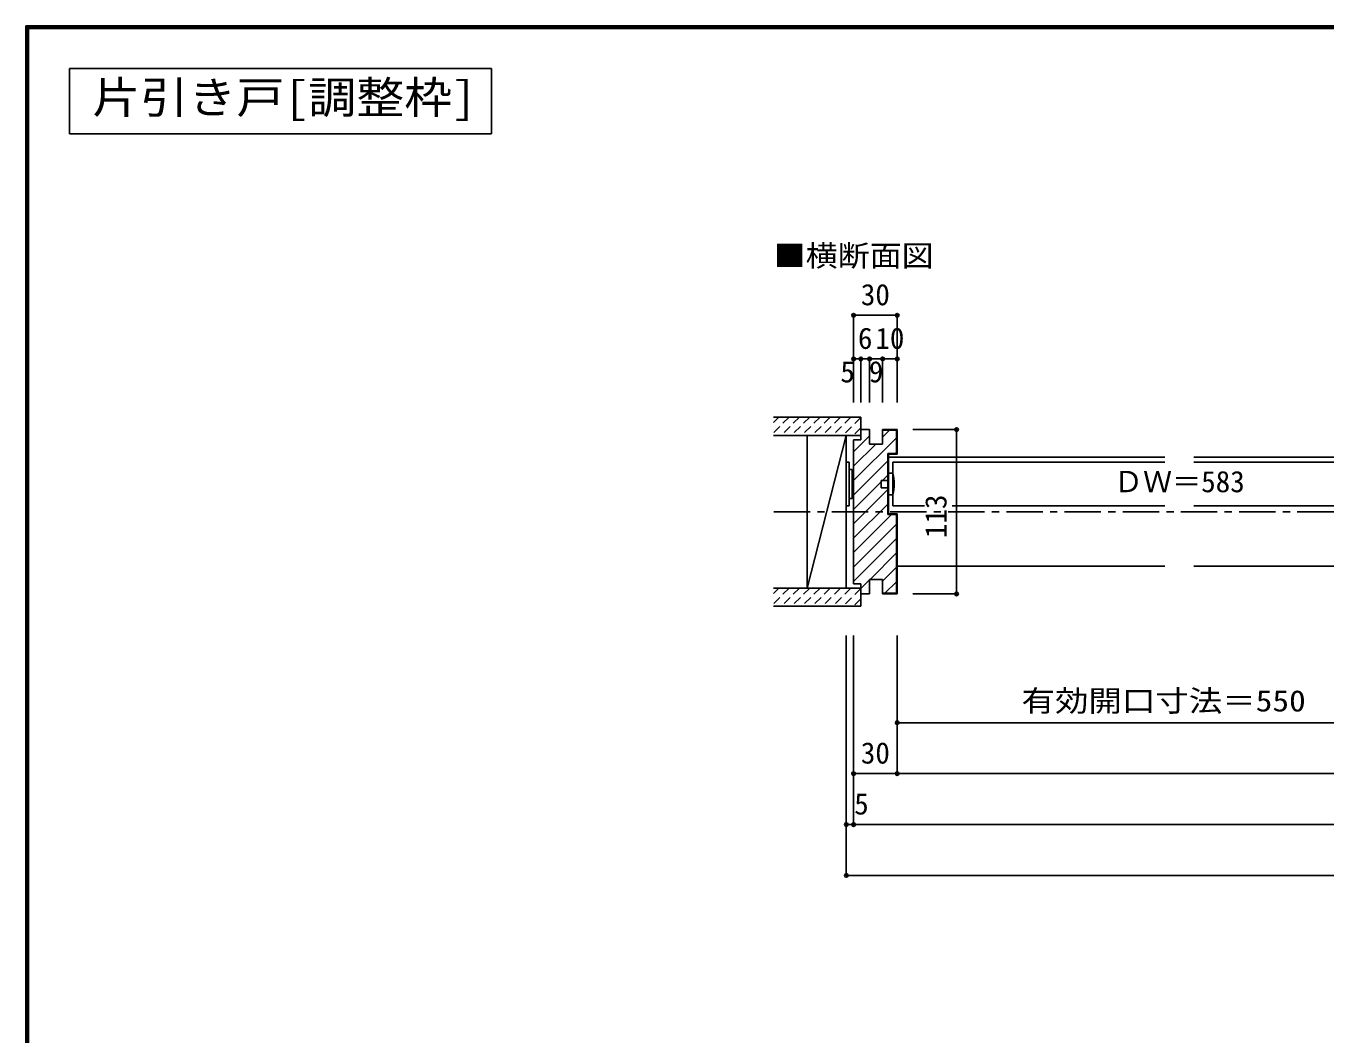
# Model space of a CAD drawing. Units: millimetres at full size, sheet at 1:5; details may follow other scales. Extents: x -973 to 977, y -718 to 696.
# Drawn here: x -973 to -80, y 3 to 696 of the extents above; entities that cross this region are included whole.
import ezdxf
from ezdxf.enums import TextEntityAlignment as Align

# ---------------------------------------------------------------- set-up
doc = ezdxf.new("R2010")
doc.units = ezdxf.units.MM
doc.header["$LTSCALE"] = 5
doc.header["$PDMODE"] = 32
doc.header["$PDSIZE"] = 2.5
doc.linetypes.add('CHAIN1', pattern=[8, 5, -1, 1, -1])
doc.linetypes.add('DASHED1', pattern=[1.8, 1.2, -0.6])
for name, color, linetype in [('0-1_通り芯', 4, 'CHAIN1'), ('0-2_柱', 7, 'Continuous'), ('0-3_仕上げ', 2, 'Continuous'), ('0-4_枠', 3, 'Continuous'), ('0-6_扉', 6, 'Continuous'), ('0-7_金物', 7, 'Continuous'), ('0-A_文字', 7, 'Continuous'), ('0-B_寸法', 7, 'Continuous'), ('0-C_ハッチ', 4, 'DASHED1'), ('F-1_枠', 6, 'Continuous')]:
    doc.layers.add(name, color=color, linetype=linetype)
doc.styles.add('ＭＳ ゴシック', font='')
doc.styles.get('ＭＳ ゴシック').set_extended_font_data('MS Gothic')

msp = doc.modelspace()

# ---------------------------------------------------------------- linework, layer by layer
at = {"layer": '0-1_通り芯'}
msp.add_line((-459.276, 361.994), (462.672, 361.994), dxfattribs=at)
at = {"layer": '0-2_柱'}
for p, q in [((-436.366, 414.494), (-409.366, 414.494)), ((-436.366, 309.494), (-436.366, 414.494)), ((-409.366, 414.494), (-436.366, 309.494)), ((-409.366, 414.494), (-409.366, 309.494)), ((-409.366, 309.494), (-436.366, 309.494))]:
    msp.add_line(p, q, dxfattribs=at)
at = {"layer": '0-3_仕上げ'}
for p, q in [((-459.366, 426.994), (-399.366, 426.994)), ((-399.366, 426.994), (-399.366, 414.494)), ((-459.366, 414.494), (-399.366, 414.494)), ((-459.366, 309.494), (-399.366, 309.494)), ((-399.366, 309.494), (-399.366, 296.994)), ((-459.366, 296.994), (-399.366, 296.994))]:
    msp.add_line(p, q, dxfattribs=at)
at = {"layer": '0-4_枠'}
for p, q in [((-399.366, 411.494), (-404.366, 411.494)), ((-404.366, 411.494), (-404.366, 312.494)), ((-399.366, 411.494), (-399.366, 418.494)), ((-393.366, 418.494), (-399.366, 418.494)), ((-393.366, 408.494), (-393.366, 418.494)), ((-384.366, 408.494), (-384.366, 418.494)), ((-384.366, 418.494), (-374.366, 418.494)), ((-384.366, 417.994), (-374.866, 417.994)), ((-374.866, 417.994), (-374.866, 401.994)), ((-374.366, 418.494), (-374.366, 401.494)), ((-384.366, 408.494), (-393.366, 408.494)), ((-380.866, 401.994), (-374.866, 401.994)), ((-380.866, 401.994), (-380.866, 359.994)), ((-380.366, 401.494), (-374.366, 401.494)), ((-380.366, 401.494), (-380.366, 360.494)), ((-380.866, 359.994), (-374.866, 359.994)), ((-380.366, 360.494), (-374.366, 360.494)), ((-374.866, 305.994), (-374.866, 359.994)), ((-374.366, 305.494), (-374.366, 360.494)), ((-393.366, 315.494), (-393.366, 305.494)), ((-384.366, 315.494), (-393.366, 315.494)), ((-384.366, 315.494), (-384.366, 305.494)), ((-399.366, 312.494), (-404.366, 312.494)), ((-399.366, 312.494), (-399.366, 305.494)), ((-393.366, 305.494), (-399.366, 305.494)), ((-384.366, 305.994), (-374.866, 305.994)), ((-384.366, 305.494), (-374.366, 305.494))]:
    msp.add_line(p, q, dxfattribs=at)
at = {"layer": '0-4_枠', "color": 4}
for p, q in [((-380.366, 399.494), (-190.357, 399.494)), ((-170.357, 399.494), (173.663, 399.494)), ((-374.366, 324.494), (-190.357, 324.494)), ((-170.357, 324.494), (-13.347, 324.494))]:
    msp.add_line(p, q, dxfattribs=at)
at = {"layer": '0-6_扉'}
for p, q in [((-377.366, 365.994), (-377.366, 395.994)), ((-377.366, 395.994), (-190.357, 395.994)), ((-170.357, 395.994), (16.653, 395.994)), ((-377.366, 365.994), (-355.557, 365.994)), ((-336.576, 365.994), (-190.357, 365.994)), ((-170.357, 365.994), (16.653, 365.994))]:
    msp.add_line(p, q, dxfattribs=at)
at = {"layer": '0-7_金物'}
for p, q in [((-409.366, 395.994), (-407.366, 395.994)), ((-409.366, 365.994), (-409.366, 395.994)), ((-407.366, 365.994), (-407.366, 395.994)), ((-407.366, 390.994), (-405.366, 390.994)), ((-405.366, 370.994), (-405.366, 390.994)), ((-405.366, 389.994), (-404.359, 389.994)), ((-385.366, 378.494), (-385.366, 383.494)), ((-385.366, 383.494), (-380.366, 383.494)), ((-380.366, 378.494), (-385.366, 378.494)), ((-407.366, 370.994), (-405.366, 370.994)), ((-405.366, 371.994), (-404.359, 371.994)), ((-380.366, 373.494), (-377.366, 373.494)), ((-409.366, 365.994), (-407.366, 365.994))]:
    msp.add_line(p, q, dxfattribs=at)
msp.add_lwpolyline([(-377.366, 388.494), (-380.366, 388.494), (-380.366, 373.494)], dxfattribs=at)
msp.add_arc((-404.991, 380.994), 28.625, 344.81071, 15.18929, dxfattribs=at)
at = {"layer": '0-A_文字', "color": 3}
for p, q in [((-943.333, 666.667), (-943.333, 621.667)), ((-943.333, 666.667), (-653.333, 666.667)), ((-653.333, 666.667), (-653.333, 621.667)), ((-943.333, 621.667), (-653.333, 621.667))]:
    msp.add_line(p, q, dxfattribs=at)
at = {"layer": '0-B_寸法', "color": 4}
for p, q in [((-404.366, 496.994), (-404.366, 436.994)), ((-404.366, 496.994), (-374.366, 496.994)), ((-374.366, 496.994), (-374.366, 436.994)), ((-404.366, 466.994), (-374.366, 466.994)), ((-399.366, 466.994), (-399.366, 436.994)), ((-393.366, 466.994), (-393.366, 436.994)), ((-384.366, 466.994), (-384.366, 436.994)), ((-333.565, 418.494), (-363.629, 418.494)), ((-333.565, 306.494), (-333.565, 417.494)), ((-333.565, 305.494), (-363.629, 305.494)), ((-409.366, 111.994), (-409.366, 276.994)), ((-404.366, 276.994), (-404.366, 146.994)), ((-374.366, 276.994), (-374.366, 181.994)), ((-374.366, 216.994), (377.672, 216.994)), ((-404.366, 181.994), (407.672, 181.994)), ((-409.366, 146.994), (412.672, 146.994)), ((-409.366, 111.994), (412.672, 111.994))]:
    msp.add_line(p, q, dxfattribs=at)
at = {"layer": '0-B_寸法'}
for p in [(-404.366, 496.994), (-374.366, 496.994), (-404.366, 466.994), (-399.366, 466.994), (-393.366, 466.994), (-384.366, 466.994), (-374.366, 466.994), (-333.565, 418.494), (-333.565, 305.494), (-374.366, 216.994), (-404.366, 181.994), (-374.366, 181.994), (-409.366, 146.994), (-404.366, 146.994), (-409.366, 111.994)]:
    msp.add_point(p, dxfattribs=at)
at = {"layer": '0-C_ハッチ'}
for p, q in [((-455.717, 426.994), (-459.366, 423.344)), ((-448.646, 426.994), (-459.366, 416.273)), ((-441.575, 426.994), (-454.075, 414.494)), ((-434.504, 426.994), (-447.004, 414.494)), ((-427.433, 426.994), (-439.933, 414.494)), ((-420.362, 426.994), (-432.862, 414.494)), ((-413.291, 426.994), (-425.791, 414.494)), ((-406.22, 426.994), (-418.72, 414.494)), ((-399.366, 426.776), (-411.648, 414.494)), ((-399.366, 419.705), (-404.577, 414.494)), ((-455.717, 309.494), (-459.366, 305.844)), ((-448.646, 309.494), (-459.366, 298.773)), ((-441.575, 309.494), (-454.075, 296.994)), ((-434.504, 309.494), (-447.004, 296.994)), ((-427.433, 309.494), (-439.933, 296.994)), ((-420.362, 309.494), (-432.862, 296.994)), ((-413.291, 309.494), (-425.791, 296.994)), ((-406.22, 309.494), (-418.72, 296.994)), ((-399.366, 309.276), (-411.648, 296.994)), ((-399.366, 302.205), (-404.577, 296.994))]:
    msp.add_line(p, q, dxfattribs=at)
at = {"layer": '0-C_ハッチ', "linetype": 'Continuous'}
for p, q in [((-404.366, 403.178), (-393.366, 414.178)), ((-404.366, 383.379), (-374.866, 412.879)), ((-399.366, 418.078), (-398.95, 418.494)), ((-384.366, 413.279), (-379.651, 417.994)), ((-404.366, 393.279), (-389.151, 408.494)), ((-375.852, 401.994), (-374.866, 402.98)), ((-404.366, 373.48), (-380.866, 396.98)), ((-404.366, 363.58), (-380.866, 387.08)), ((-404.366, 353.681), (-380.866, 377.181)), ((-404.366, 343.781), (-380.866, 367.281)), ((-404.366, 333.882), (-378.254, 359.994)), ((-404.366, 323.982), (-374.866, 353.482)), ((-404.366, 314.083), (-374.866, 343.583)), ((-393.056, 315.494), (-374.866, 333.683)), ((-384.366, 314.284), (-374.866, 323.784)), ((-399.366, 309.183), (-393.366, 315.183)), ((-382.757, 305.994), (-374.866, 313.884))]:
    msp.add_line(p, q, dxfattribs=at)
at = {"layer": 'F-1_枠'}
for p, q in [((-973.347, 695.833), (-973.347, -700.833)), ((-973.347, 695.833), (976.653, 695.833)), ((-973.347, 695), (976.653, 695)), ((-973.347, 694.167), (976.653, 694.167)), ((-972.514, 695.833), (-972.514, -700.833)), ((-971.68, 695.833), (-971.68, -700.833))]:
    msp.add_line(p, q, dxfattribs=at)

# ---------------------------------------------------------------- texts
at = {"layer": '0-A_文字', "color": 3, "style": 'ＭＳ ゴシック', "width": 1.1}
msp.add_text('片引き戸[調整枠]', height=21.99, dxfattribs=at).set_placement((-927.708, 629.167), align=Align.BOTTOM_LEFT)
at = {"layer": '0-A_文字', "style": 'ＭＳ ゴシック', "width": 1.1}
msp.add_text('■横断面図', height=14.66, dxfattribs=at).set_placement((-459.276, 526.243), align=Align.BOTTOM_LEFT)
at = {"layer": '0-B_寸法', "style": 'ＭＳ ゴシック'}
for s, p in [('30', (-399.366, 499.494)), ('6', (-401.366, 469.494)), ('10', (-389.366, 469.494)), ('5', (-413.442, 446.487)), ('9', (-393.866, 446.487)), ('ＤＷ＝583', (-225.357, 370.994)), ('30', (-399.366, 184.494)), ('5', (-403.922, 149.494))]:
    msp.add_text(s, height=14.66, dxfattribs=at).set_placement(p, align=Align.BOTTOM_LEFT)
msp.add_text('113', height=14.66, rotation=90, dxfattribs=at).set_placement((-336.065, 343.869), align=Align.BOTTOM_LEFT)
at = {"layer": '0-B_寸法', "style": 'ＭＳ ゴシック', "width": 1.15}
msp.add_text('有効開口寸法＝550', height=14.66, dxfattribs=at).set_placement((-288.857, 220.303), align=Align.BOTTOM_LEFT)

doc.saveas('drawing.dxf')
